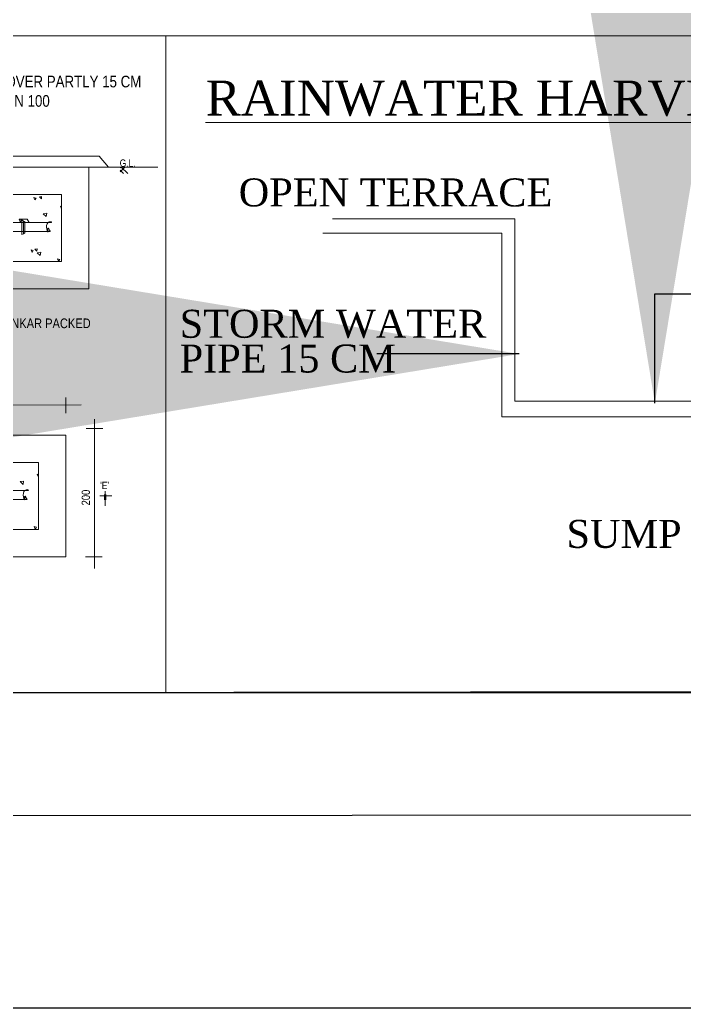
# Model space of a CAD drawing. Header units: metres. Extents: x 0 to 2231, y 0 to 2243.
# Drawn here: x 1999.63 to 2010.41, y 2121.45 to 2137.49 of the extents above; entities that cross this region are included whole.
import ezdxf

# ---------------------------------------------------------------- set-up
doc = ezdxf.new("R2010")
doc.units = ezdxf.units.M
doc.linetypes.add('DASHED', pattern=[0.75, 0.5, -0.25])
doc.styles.add('HANDWRITE', font='ARIALN.TTF')
doc.styles.add('plan9', font='times.ttf', dxfattribs={"height": 9})
doc.styles.add('SimpleX', font='arial.ttf', dxfattribs={"width": 0.8})
doc.dimstyles.new('DIM-100 MM', dxfattribs={"dimtxt": 200, "dimasz": 100, "dimexe": 100, "dimexo": 100, "dimgap": 75, "dimtad": 1, "dimdec": 4, "dimrnd": 1, "dimzin": 12, "dimdsep": 46, "dimtxsty": 'SimpleX', "dimblk": 'ARCHTICK', "dimcen": 1, "dimdle": 100, "dimclre": 8, "dimclrt": 140, "dimazin": 0, "dimtfac": 0.75, "dimtdec": 4, "dimtix": 1, "dimtmove": 0, "dimatfit": 3, "dimfxl": 0, "dimfrac": 2, "dimtolj": 1, "dimarcsym": 0})

# ---------------------------------------------------------------- blocks, each defined once
blk = doc.blocks.new('_ArchTick')
at = {"color": 0, "linetype": 'ByBlock', "const_width": 0.15}
blk.add_lwpolyline([(-0.5, -0.5), (0.5, 0.5)], dxfattribs=at)
blk = doc.blocks.new('A$C6C0F68FF')
at = {"lineweight": 5}
for p, q in [((11.071, 8.471), (16.409, 8.471)), ((16.409, 8.471), (16.555, 8.298)), ((11.06, 8.298), (16.248, 8.298)), ((16.248, 8.298), (16.248, 6.377)), ((16.248, 8.298), (17.334, 8.298)), ((16.743, 8.289), (16.752, 8.298)), ((16.743, 8.224), (16.817, 8.298)), ((16.86, 8.198), (16.759, 8.298)), ((16.795, 8.198), (16.743, 8.25)), ((11.492, 7.866), (15.816, 7.866)), ((15.396, 7.782), (15.38, 7.823)), ((15.415, 7.811), (15.38, 7.823)), ((15.396, 7.782), (15.415, 7.811)), ((15.501, 7.835), (15.465, 7.829)), ((15.498, 7.801), (15.465, 7.829)), ((15.498, 7.801), (15.501, 7.835)), ((15.816, 7.866), (15.816, 6.809)), ((15.814, 7.642), (15.798, 7.682)), ((15.816, 7.676), (15.798, 7.682)), ((15.582, 7.571), (15.527, 7.565)), ((15.574, 7.52), (15.527, 7.565)), ((15.574, 7.52), (15.582, 7.571)), ((15.814, 7.642), (15.816, 7.646)), ((11.847, 7.425), (15.659, 7.425)), ((15.163, 7.438), (15.148, 7.479)), ((15.183, 7.467), (15.148, 7.479)), ((15.153, 7.48), (15.274, 7.48)), ((15.163, 7.438), (15.183, 7.467)), ((15.188, 7.468), (15.188, 7.234)), ((15.188, 7.468), (15.216, 7.446)), ((15.216, 7.446), (15.235, 7.439)), ((15.216, 7.446), (15.216, 7.249)), ((15.235, 7.439), (15.235, 7.26)), ((15.305, 7.425), (15.274, 7.48)), ((11.847, 7.281), (15.638, 7.281)), ((15.188, 7.234), (15.216, 7.249)), ((15.216, 7.249), (15.235, 7.26)), ((15.586, 7.305), (15.601, 7.327)), ((15.601, 7.327), (15.6, 7.327)), ((15.349, 6.954), (15.334, 6.994)), ((15.369, 6.983), (15.334, 6.994)), ((15.349, 6.954), (15.369, 6.982)), ((15.428, 7.008), (15.392, 7.002)), ((15.425, 6.974), (15.392, 7.002)), ((15.425, 6.974), (15.428, 7.008)), ((15.487, 6.956), (15.432, 6.949)), ((15.479, 6.904), (15.432, 6.949)), ((15.479, 6.904), (15.487, 6.956)), ((15.816, 6.809), (11.492, 6.809)), ((15.767, 6.814), (15.752, 6.854)), ((15.787, 6.842), (15.752, 6.854)), ((15.767, 6.814), (15.787, 6.842)), ((16.248, 6.377), (11.06, 6.377)), ((10.566, 4.54), (16.127, 4.544)), ((15.882, 4.417), (15.882, 4.662)), ((16.335, 4.321), (16.335, 1.961)), ((10.693, 4.069), (15.882, 4.069)), ((15.882, 4.069), (15.882, 2.147)), ((16.202, 4.171), (16.467, 4.171)), ((11.126, 3.636), (15.449, 3.636)), ((15.449, 3.636), (15.449, 2.579)), ((15.447, 3.412), (15.431, 3.453)), ((15.449, 3.447), (15.431, 3.453)), ((15.215, 3.341), (15.161, 3.335)), ((15.207, 3.29), (15.161, 3.335)), ((15.207, 3.29), (15.215, 3.341)), ((15.447, 3.412), (15.449, 3.416)), ((16.496, 3.13), (16.496, 3.048)), ((16.506, 3.183), (16.506, 2.95)), ((16.517, 3.13), (16.517, 3.048)), ((15.219, 3.075), (15.234, 3.097)), ((15.234, 3.097), (15.233, 3.097)), ((16.421, 3.107), (16.611, 3.107)), ((15.449, 2.579), (11.126, 2.579)), ((15.401, 2.584), (15.385, 2.624)), ((15.42, 2.612), (15.385, 2.624)), ((15.401, 2.584), (15.42, 2.612)), ((15.882, 2.147), (10.693, 2.147)), ((16.193, 2.147), (16.459, 2.147)), ((7.218, 0), (17.462, 0))]:
    blk.add_line(p, q, dxfattribs=at)
at = {"linetype": 'DASHED', "lineweight": 5}
for p, q in [((10.548, 3.195), (15.293, 3.195)), ((10.548, 3.052), (15.271, 3.052))]:
    blk.add_line(p, q, dxfattribs=at)
at = {"lineweight": 5}
blk.add_lwpolyline([(17.462, 10.374), (0, 10.374), (0, 0), (17.462, 0)], close=True, dxfattribs=at)
at = {"lineweight": 5, "start_tangent": (0.237921, 0.971285), "end_tangent": (0.311789, -0.950151)}
for points in [[(15.659, 7.425), (15.603, 7.425), (15.603, 7.281), (15.603, 7.335), (15.638, 7.281), (15.606, 7.335)], [(15.293, 3.195), (15.236, 3.195), (15.236, 3.052), (15.236, 3.105), (15.271, 3.052), (15.24, 3.105)]]:
    blk.add_spline(points, degree=3, dxfattribs=at)
at = {"lineweight": 5, "style": 'HANDWRITE'}
for s, height, p in [('COUNTRY ROOFING PANTILES EXTRA LAREE TO COVER PARTLY 15 CM', 0.18331, (9.714, 9.56)), ('S W PIPE OPEN JOINTED AND LAID TO A FALL OF  1 IN 100', 0.18331, (9.69, 9.254)), ('G.L.', 0.1153, (16.734, 8.306)), ('BLUE JELLY / BRICK JELLY / KUNKAR PACKED', 0.15275, (12.367, 5.757)), ("'E'", 0.1153, (16.426, 3.215))]:
    blk.add_text(s, height=height, dxfattribs=at).set_placement(p)
blk.add_text('200', height=0.1297, rotation=90, dxfattribs=at).set_placement((16.263, 2.958))
blk = doc.blocks.new('A$C69EC4EAD')
at = {"lineweight": 5}
for p, q in [((1.906, 5.415), (3.99, 5.415)), ((3.99, 5.415), (3.99, 3.332)), ((3.842, 5.25), (1.796, 5.25)), ((3.842, 3.151), (3.842, 5.25)), ((3.99, 3.332), (6.074, 3.332)), ((6.074, 3.151), (3.842, 3.151)), ((6.074, 3.151), (4.824, 3.151))]:
    blk.add_line(p, q, dxfattribs=at)
at = {"lineweight": 9}
blk.add_lwpolyline([(0, 7.507), (14.733, 7.507), (14.733, 0), (0, 0)], close=True, dxfattribs=at)
at = {"lineweight": 5, "style": 'plan9'}
for s, height, p in [('%%URAINWATER HARVESTING SYSTEM', 0.4, (0.456, 6.595)), ('OPEN TERRACE', 0.32, (0.834, 5.557)), ('STORM WATER', 0.32, (0.159, 4.056)), ('PIPE 15 CM', 0.32, (0.159, 3.659)), ('SUMP', 0.32, (4.58, 1.655))]:
    blk.add_text(s, height=height, dxfattribs=at).set_placement(p)
at = {"lineweight": 5}
for points in [[(5.591, 3.308), (5.591, 4.558), (6.061, 4.558)], [(4.04, 3.871), (2.413, 3.871)]]:
    blk.add_leader(points, dimstyle='DIM-100 MM', override={"dimse1": 1, "dimse2": 1, "dimfxl": 4, "dimtfillclr": 8, "dimarcsym": 1}, dxfattribs=at)

msp = doc.modelspace()

# ---------------------------------------------------------------- linework, layer by layer
for points in [[(1887.04979, 2233.42151), (2231.37444, 2233.42151), (2231.37444, 2121.45315), (1887.04979, 2121.45315)], [(1890.03211, 2230.05315), (2228.37444, 2230.42151), (2228.37444, 2124.82151), (1890.03211, 2124.45315)], [(1892.03211, 2228.05315), (2226.37444, 2228.42151), (2226.37444, 2126.82151), (1892.03211, 2126.45315)]]:
    msp.add_lwpolyline(points, close=True)

# ---------------------------------------------------------------- block references
at = {"linetype": 'ByBlock', "xscale": 1.027110743978089, "yscale": 1.027110743978089, "zscale": 1.027110743978089}
msp.add_blockref('A$C6C0F68FF', (1984.06559, 2126.5709), dxfattribs=at)
at = {"xscale": 1.41944886146632, "yscale": 1.41944886146632, "zscale": 1.41944886146632}
msp.add_blockref('A$C69EC4EAD', (2002.00056, 2126.5709), dxfattribs=at)

doc.saveas('drawing.dxf')
